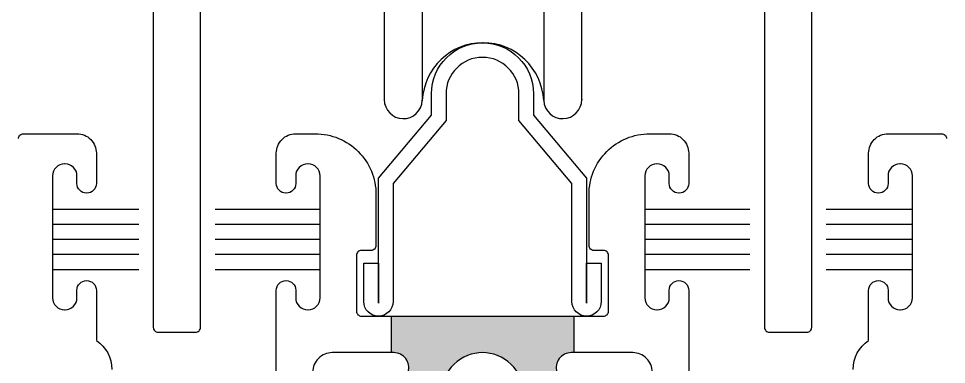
# Model space of a CAD drawing. Extents: x 0 to 79.8, y 0 to 38.2.
# Drawn here: x 57.722 to 59.63, y 29.881 to 30.592 of the extents above; entities that cross this region are included whole.
import ezdxf

# ---------------------------------------------------------------- set-up
doc = ezdxf.new("R2010")
doc.units = 0
doc.header["$MEASUREMENT"] = 0
doc.layers.get('0').update_dxf_attribs({"linetype": 'CONTINUOUS'})
for name, color, linetype in [('DIM', 4, 'CONTINUOUS'), ('FRAME', 1, 'CONTINUOUS'), ('HARDWARE', 7, 'CONTINUOUS'), ('MISC', 7, 'CONTINUOUS'), ('SEAL', 7, 'CONTINUOUS'), ('VENT', 5, 'CONTINUOUS'), ('WEEPING', 7, 'CONTINUOUS')]:
    doc.layers.add(name, color=color, linetype=linetype)

# ---------------------------------------------------------------- blocks, each defined once
blk = doc.blocks.new('FW1020 STD SILL')
blk.add_lwpolyline([(0.075, 0.457, 1), (-0.075, 0.457), (-0.075, 0.4023), (-0.184, 0.2724), (-0.184, 0.03, -1), (-0.244, 0.03), (-0.244, 0.109), (-0.2141, 0.109), (-0.214, 0.027), (-0.214, 0.2833), (-0.105, 0.4132), (-0.105, 0.457, -1), (0.105, 0.457), (0.105, 0.4132), (0.214, 0.2833), (0.214, 0.027), (0.2141, 0.109), (0.244, 0.109), (0.244, 0.03, -1), (0.184, 0.03), (0.184, 0.2724), (0.075, 0.4023)], format="xyb", close=True)
blk = doc.blocks.new('3027 MAMMOTH B-RAIL')
at = {"color": 0}
for points in [[(0.58, -0.665), (0.58, -2.484, -0.414214), (0.508, -2.556), (0.475, -2.556), (0.475, -2.618), (0.549, -2.618, -0.414214), (0.58, -2.649), (0.58, -4.116, 0.414214), (0.59, -4.126), (0.667, -4.126, 0.414214), (0.677, -4.116), (0.677, 0.993, 0.414214)], [(-0.677, 0.993), (-0.677, -4.116, 0.414214), (-0.667, -4.126), (-0.59, -4.126, 0.414214), (-0.58, -4.116), (-0.58, -2.649, -0.414214), (-0.549, -2.618), (-0.475, -2.618), (-0.475, -2.556), (-0.508, -2.556, -0.414214), (-0.58, -2.484), (-0.58, -0.665, -0.414214)]]:
    blk.add_lwpolyline(points, format="xyb", dxfattribs=at)
blk = doc.blocks.new('Roller Assy 3p0 Dia - Side(EX)')
for p, q in [((-0.202, -2.6), (-0.202, -3.4919)), ((-0.1239, -2.6), (-0.1239, -3.4938)), ((0.1258, -2.6), (0.1258, -3.4938)), ((0.204, -3.4919), (0.204, -2.6))]:
    blk.add_line(p, q)
for centre, radius, start, end in [((0.001, -3.5), 0.125, 2.8293, 177.1707), ((-0.1629, -3.4919), 0.0391, 180, 357.1707), ((0.1649, -3.4919), 0.0391, 182.8293, 0)]:
    blk.add_arc(centre, radius, start, end)
at = {"color": 0, "linetype": 'ByBlock'}
for p in [(0.001, -3.375), (-0.1239, -3.4938), (0.204, -3.4919)]:
    blk.add_point(p, dxfattribs=at)
blk = doc.blocks.new('*U110')
at = {"layer": 'WEEPING'}
blk.add_hatch(color=7, dxfattribs=at).paths.add_polyline_path([(0.7665, -0.365), (0.7665, -0.44), (0.7715, -0.44, -0.499657), (0.8013, -0.4796, 0.259642), (0.8359, -0.6304, 1), (0.8916, -0.5802, -2.247229), (1.0164, -0.5802, 1), (1.0721, -0.6304, 0.259642), (1.1067, -0.4796, -0.499657), (1.1365, -0.44), (1.1415, -0.44), (1.1415, -0.365)])
at = {"layer": 'FRAME'}
for points in [[(1.303, -0.48, 0.414214), (1.263, -0.44), (1.2038, -0.44), (1.1365, -0.44, 0.499657), (1.1067, -0.4796, -0.259642)], [(1.0164, -0.5802, 2.247229), (0.8916, -0.5802, -1)], [(0.8013, -0.4796, 0.499657), (0.7715, -0.44), (0.6953, -0.44), (0.645, -0.44, 0.414214), (0.605, -0.48)], [(0, 0, -0.414214), (0.01, 0.01), (0.12, 0.01, -0.414214), (0.16, -0.03), (0.16, -0.0925, -0.414214), (0.1405, -0.112), (0.1395, -0.112, -0.414214), (0.12, -0.0925), (0.12, -0.0765, 0.414214), (0.0955, -0.052), (0.0945, -0.052, 0.414214), (0.07, -0.0765), (0.07, -0.3275, 0.414214), (0.0945, -0.352), (0.0955, -0.352, 0.414214), (0.12, -0.3275), (0.12, -0.3115, -0.414214), (0.1395, -0.292), (0.14, -0.292, -0.414214), (0.16, -0.312), (0.16, -0.4148, -0.250492), (0.192, -0.4746)], [(0.53, -0.55), (0.53, -0.366), (0.53, -0.312, -0.414214), (0.55, -0.292), (0.5505, -0.292, -0.414214), (0.57, -0.3115), (0.57, -0.3275, 0.414214), (0.5945, -0.352), (0.5955, -0.352, 0.414214), (0.62, -0.3275), (0.62, -0.0765, 0.414214), (0.5955, -0.052), (0.5945, -0.052, 0.414214), (0.57, -0.0765), (0.57, -0.0925, -0.414214), (0.5505, -0.112), (0.5495, -0.112, -0.414214), (0.53, -0.0925), (0.53, -0.03, -0.414214), (0.57, 0.01), (0.5928, 0.01), (0.61, 0.01, -0.414214), (0.735, -0.115), (0.735, -0.22, -0.414214), (0.725, -0.23), (0.705, -0.23, 0.414214), (0.695, -0.24), (0.695, -0.355, 0.414214), (0.705, -0.365), (1.203, -0.365, 0.414214), (1.213, -0.355), (1.213, -0.24, 0.414214), (1.203, -0.23), (1.183, -0.23, -0.414214), (1.173, -0.22), (1.173, -0.115, -0.414214), (1.298, 0.01), (1.3052, 0.01), (1.338, 0.01, -0.414214), (1.378, -0.03), (1.378, -0.0925, -0.414214), (1.3585, -0.112), (1.3575, -0.112, -0.414214), (1.338, -0.0925), (1.338, -0.0765, 0.414214), (1.3135, -0.052), (1.3125, -0.052, 0.414214), (1.288, -0.0765), (1.288, -0.3275, 0.414214), (1.3125, -0.352), (1.3135, -0.352, 0.414214), (1.338, -0.3275), (1.338, -0.3115, -0.414214), (1.3575, -0.292), (1.358, -0.292, -0.414214), (1.378, -0.312), (1.378, -0.366), (1.378, -0.553, 0.414214)], [(1.716, -0.4746, -0.250492), (1.748, -0.4148), (1.748, -0.312, -0.414214), (1.768, -0.292), (1.7685, -0.292, -0.414214), (1.788, -0.3115), (1.788, -0.3275, 0.414214), (1.8125, -0.352), (1.8135, -0.352, 0.414214), (1.838, -0.3275), (1.838, -0.0765, 0.414214), (1.8135, -0.052), (1.8125, -0.052, 0.414214), (1.788, -0.0765), (1.788, -0.0925, -0.414214), (1.7685, -0.112), (1.7675, -0.112, -0.414214), (1.748, -0.0925), (1.748, -0.03, -0.414214), (1.788, 0.01), (1.898, 0.01, -0.414214), (1.908, 0)]]:
    blk.add_lwpolyline(points, format="xyb", dxfattribs=at)
at = {"layer": 'SEAL'}
for p, q in [((0.247, -0.1455), (0.07, -0.1455)), ((0.62, -0.1455), (0.404, -0.1455)), ((1.504, -0.1455), (1.288, -0.1455)), ((1.838, -0.1455), (1.661, -0.1455)), ((0.247, -0.1765), (0.07, -0.1765)), ((0.62, -0.1765), (0.404, -0.1765)), ((1.504, -0.1765), (1.288, -0.1765)), ((1.838, -0.1765), (1.661, -0.1765)), ((0.247, -0.2075), (0.07, -0.2075)), ((0.62, -0.2075), (0.404, -0.2075)), ((1.504, -0.2075), (1.288, -0.2075)), ((1.838, -0.2075), (1.661, -0.2075)), ((0.247, -0.2385), (0.07, -0.2385)), ((0.62, -0.2385), (0.404, -0.2385)), ((1.504, -0.2385), (1.288, -0.2385)), ((1.838, -0.2385), (1.661, -0.2385)), ((0.247, -0.2695), (0.07, -0.2695)), ((0.62, -0.2695), (0.404, -0.2695)), ((1.504, -0.2695), (1.288, -0.2695)), ((1.838, -0.2695), (1.661, -0.2695))]:
    blk.add_line(p, q, dxfattribs=at)
at = {"layer": 'WEEPING', "color": 7}
for p, q in [((0.7665, -0.365), (0.7665, -0.44)), ((1.1415, -0.365), (1.1415, -0.44))]:
    blk.add_line(p, q, dxfattribs=at)
at = {"layer": 'HARDWARE'}
blk.add_blockref('Roller Assy 3p0 Dia - Side(EX)', (0.954, 3.572), dxfattribs=at)
at = {"layer": 'MISC', "color": 7}
blk.add_blockref('FW1020 STD SILL', (0.954, -0.365), dxfattribs=at)
at = {"layer": 'VENT'}
blk.add_blockref('3027 MAMMOTH B-RAIL', (0.954, 3.728), dxfattribs=at)

msp = doc.modelspace()

# ---------------------------------------------------------------- block references
at = {"layer": 'DIM'}
msp.add_blockref('*U110', (57.7218986, 30.3450213), dxfattribs=at)

doc.saveas('drawing.dxf')
